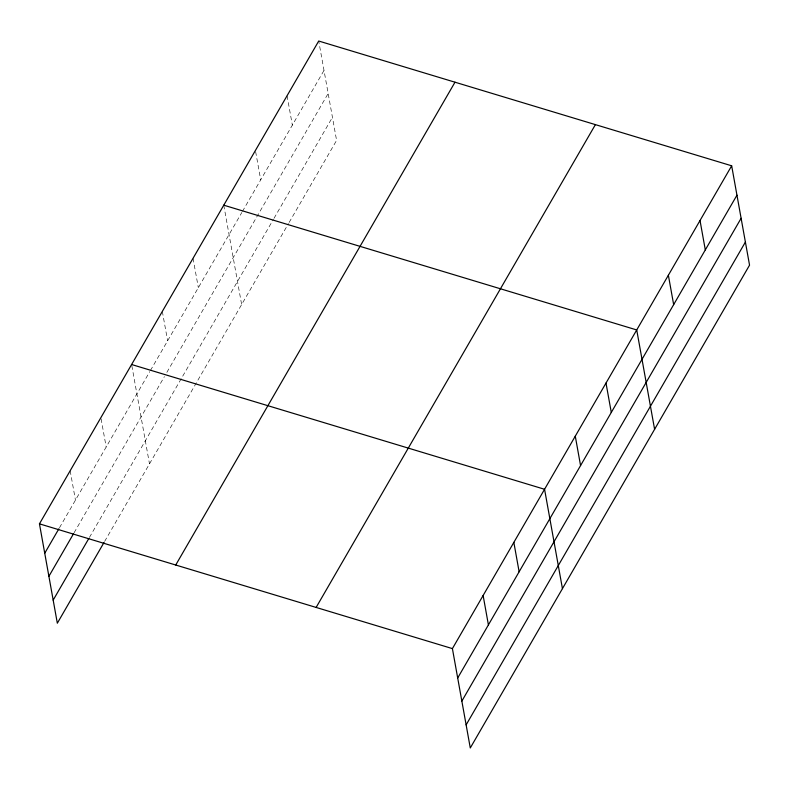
<?xml version="1.0" encoding="UTF-8"?>
<svg xmlns="http://www.w3.org/2000/svg" width="789" height="789" viewBox="0 0 789 789"><rect width="100%" height="100%" fill="white"/><g stroke="black" fill="none" stroke-linecap="round" stroke-linejoin="round"><path stroke-width="0.59" stroke-dasharray="3.94 2.96" d="M59.481 527.742L149.802 371.599M150.413 370.534L241.838 212.478M242.44 211.422L324.003 70.418M74.087 532.772L164.398 376.629M166.854 372.378L328.155 93.506M89.423 537.447L273.398 219.372M274.01 218.316L332.445 117.305M104.631 541.412L288.508 223.524M289.119 222.468L336.597 140.393L318.934 42.211M287.068 95.755L292.354 125.135M255.626 151.646L260.705 179.853M223.77 205.189L241.641 304.544M193.049 258.299L198.335 287.679M162.327 311.408L167.613 340.789M131.822 365.692L149.486 463.873M101.1 418.801L106.18 447.008M70.172 470.737L75.458 500.118"/><path stroke-width="1.18" d="M104.02 542.477L57.331 623.202L39.45 523.847L318.717 41.028L731.669 165.798L749.55 265.153L470.283 747.972L452.403 648.607L731.669 165.798M44.736 553.227L58.869 528.798M48.888 576.325L73.466 533.837M53.169 600.113L88.812 538.502M175.73 565.013L454.997 82.204M316.133 607.431L595.399 124.623M457.689 677.998L736.956 195.189M461.851 701.086L741.118 218.277M466.131 724.874L745.398 242.065M223.77 205.189L636.723 329.95L654.604 429.315M131.605 364.518L544.568 489.279L562.439 588.643M39.45 523.847L452.403 648.607M700.021 220.516L705.307 249.906M668.372 275.233L673.658 304.623M606.001 383.059L611.288 412.45M575.28 436.169L580.566 465.559M513.846 542.388L519.132 571.778M483.124 595.498L488.411 624.888"/></g></svg>
